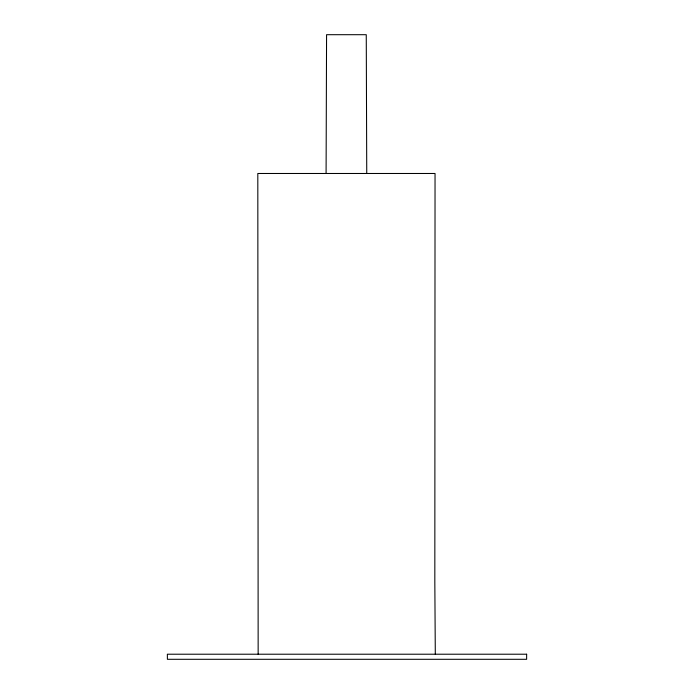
<?xml version="1.0" encoding="UTF-8"?>
<svg xmlns="http://www.w3.org/2000/svg" width="694" height="694" viewBox="0 0 694 694"><rect width="100%" height="100%" fill="white"/><g stroke="black" fill="none" stroke-linecap="round" stroke-linejoin="round"><path stroke-width="1.04" d="M258.151 654.216L257.812 173.483L435.043 173.483L434.826 582.101L435.303 654.216M326.085 173.483L326.57 34.7L366.259 34.7L366.744 173.483M526.642 654.216L526.633 659.3L167.393 659.3L167.358 654.216L526.642 654.216"/></g></svg>
